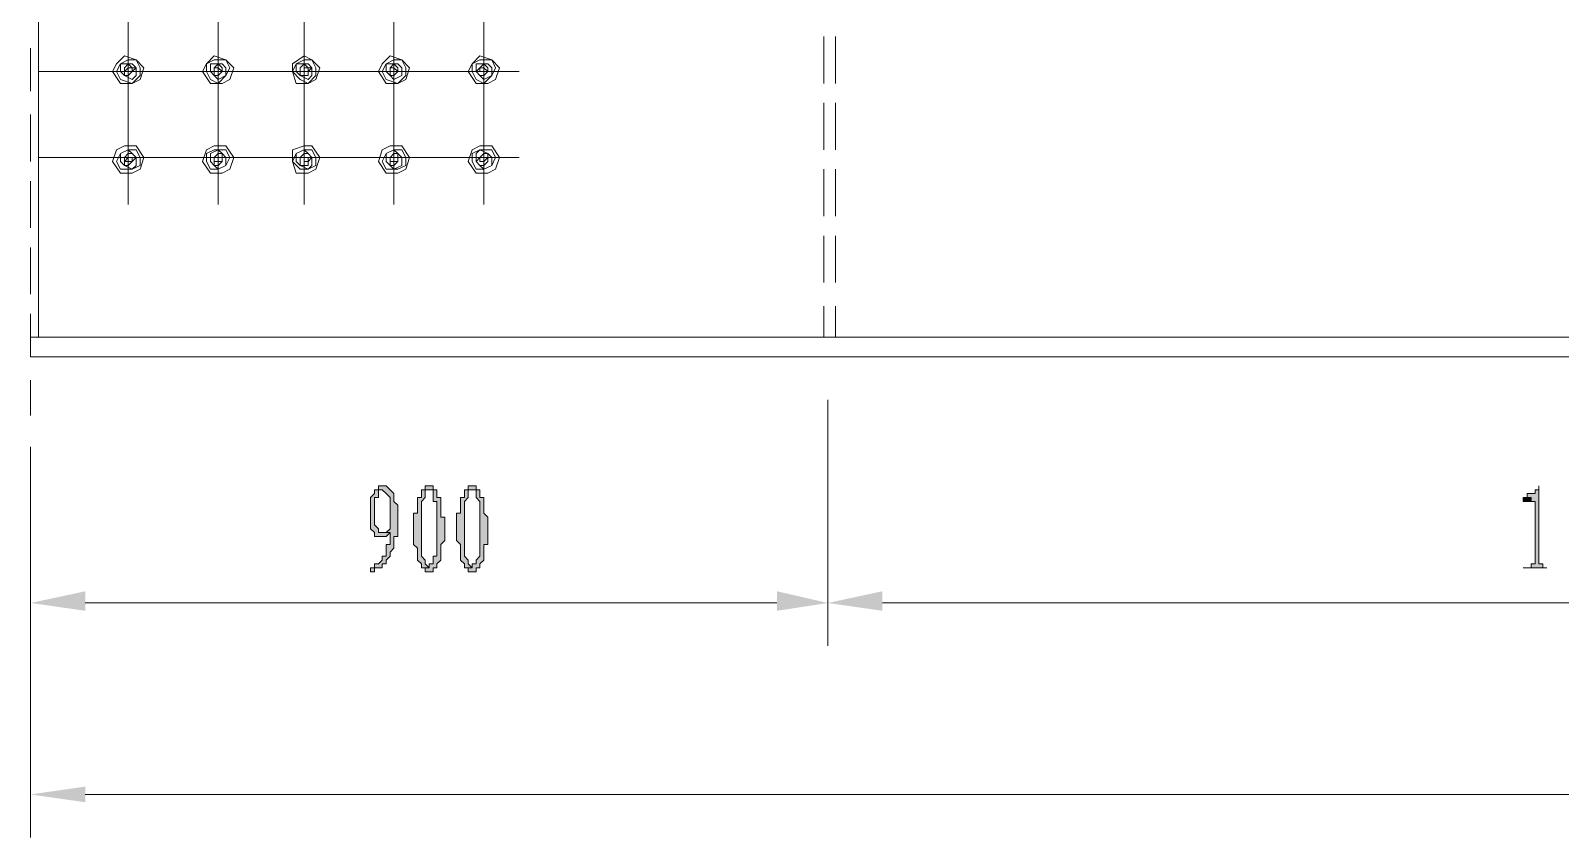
# Model space of a CAD drawing. Header units: millimetres. Extents: x 6 to 291, y 4 to 206.
# Drawn here: x 111.97 to 128.55, y 28.28 to 37.02 of the extents above; entities that cross this region are included whole.
import ezdxf

# ---------------------------------------------------------------- set-up
doc = ezdxf.new("R2010")
doc.units = ezdxf.units.MM
doc.layers.add('C00-00-00', color=7, linetype='Continuous')

msp = doc.modelspace()

# ---------------------------------------------------------------- hatches: boundary and pattern name
at = {"layer": 'C00-00-00'}
h = msp.add_hatch(color=256, dxfattribs=at)
h.dxf.hatch_style = 2
h.paths.add_polyline_path([(115.697, 32.046332), (115.697, 32.003999), (115.654666, 31.961665), (115.654666, 31.919332), (115.654666, 31.707665), (115.654666, 31.665332), (115.654666, 31.622999), (115.697, 31.580665), (115.697, 31.538332), (115.739333, 31.538332), (115.781666, 31.538332), (115.824, 31.538332), (115.866333, 31.580665), (115.781666, 31.580665), (115.739333, 31.580665), (115.739333, 31.622999), (115.697, 31.665332), (115.697, 31.961665), (115.739333, 31.961665), (115.739333, 32.003999), (115.739333, 32.046332), (115.781666, 32.046332)])
h = msp.add_hatch(color=256, dxfattribs=at)
h.dxf.hatch_style = 2
h.paths.add_polyline_path([(115.781668, 32.088674), (115.739335, 32.088674), (115.739335, 32.046341), (115.697002, 32.046341), (115.781668, 32.046341), (115.824002, 32.004008), (115.866335, 31.961674), (115.866335, 31.919341), (115.866335, 31.665341), (115.866335, 31.623008), (115.824002, 31.580674), (115.866335, 31.580674), (115.866335, 31.538341), (115.866335, 31.453674), (115.824002, 31.453674), (115.824002, 31.369008), (115.824002, 31.326674), (115.781668, 31.326674), (115.781668, 31.284341), (115.739335, 31.242008), (115.697002, 31.242008), (115.697002, 31.199674), (115.654668, 31.199674), (115.654668, 31.157341), (115.697002, 31.157341), (115.697002, 31.199674), (115.739335, 31.199674), (115.781668, 31.199674), (115.781668, 31.242008), (115.824002, 31.242008), (115.824002, 31.284341), (115.866335, 31.326674), (115.866335, 31.369008), (115.908668, 31.411341), (115.908668, 31.453674), (115.908668, 31.538341), (115.951002, 31.538341), (115.951002, 31.877008), (115.908668, 31.919341), (115.908668, 31.961674), (115.908668, 32.004008), (115.866335, 32.046341), (115.824002, 32.088674)])
h = msp.add_hatch(color=256, dxfattribs=at)
h.dxf.hatch_style = 2
h.paths.add_polyline_path([(116.205003, 32.046332), (116.205003, 32.003999), (116.205003, 31.961665), (116.16267, 31.961665), (116.16267, 31.919332), (116.16267, 31.876999), (116.16267, 31.792332), (116.120337, 31.792332), (116.120337, 31.453665), (116.16267, 31.411332), (116.16267, 31.368999), (116.16267, 31.326665), (116.16267, 31.284332), (116.205003, 31.241999), (116.205003, 31.199665), (116.28967, 31.199665), (116.247337, 31.241999), (116.247337, 31.284332), (116.205003, 31.326665), (116.205003, 31.411332), (116.205003, 31.453665), (116.205003, 31.792332), (116.205003, 31.834665), (116.205003, 31.919332), (116.247337, 31.961665), (116.247337, 32.003999), (116.247337, 32.046332), (116.28967, 32.046332)])
h = msp.add_hatch(color=256, dxfattribs=at)
h.dxf.hatch_style = 2
h.paths.add_polyline_path([(116.289664, 32.088674), (116.24733, 32.088674), (116.24733, 32.046341), (116.204997, 32.046341), (116.289664, 32.046341), (116.331997, 32.046341), (116.331997, 32.004008), (116.331997, 31.919341), (116.37433, 31.919341), (116.37433, 31.623008), (116.37433, 31.326674), (116.331997, 31.326674), (116.331997, 31.284341), (116.331997, 31.242008), (116.289664, 31.242008), (116.289664, 31.199674), (116.204997, 31.199674), (116.24733, 31.199674), (116.24733, 31.157341), (116.331997, 31.157341), (116.331997, 31.199674), (116.37433, 31.199674), (116.37433, 31.242008), (116.416664, 31.284341), (116.416664, 31.326674), (116.416664, 31.369008), (116.416664, 31.453674), (116.458997, 31.496008), (116.458997, 31.750008), (116.416664, 31.750008), (116.416664, 31.877008), (116.416664, 31.961674), (116.37433, 31.961674), (116.37433, 32.004008), (116.37433, 32.046341), (116.331997, 32.046341), (116.331997, 32.088674)])
h = msp.add_hatch(color=256, dxfattribs=at)
h.dxf.hatch_style = 2
h.paths.add_polyline_path([(116.670664, 32.046332), (116.670664, 32.003999), (116.670664, 31.961665), (116.628331, 31.961665), (116.628331, 31.919332), (116.628331, 31.876999), (116.628331, 31.792332), (116.585998, 31.792332), (116.585998, 31.495999), (116.628331, 31.453665), (116.628331, 31.411332), (116.628331, 31.368999), (116.628331, 31.326665), (116.628331, 31.284332), (116.670664, 31.241999), (116.670664, 31.199665), (116.755331, 31.199665), (116.712998, 31.241999), (116.712998, 31.284332), (116.670664, 31.326665), (116.670664, 31.453665), (116.670664, 31.792332), (116.670664, 31.919332), (116.712998, 31.961665), (116.712998, 32.003999), (116.712998, 32.046332), (116.755331, 32.046332)])
h = msp.add_hatch(color=256, dxfattribs=at)
h.dxf.hatch_style = 2
h.paths.add_polyline_path([(116.755333, 32.088674), (116.713, 32.088674), (116.713, 32.046341), (116.670666, 32.046341), (116.755333, 32.046341), (116.797666, 32.046341), (116.797666, 32.004008), (116.797666, 31.961674), (116.84, 31.919341), (116.84, 31.750008), (116.84, 31.707674), (116.84, 31.623008), (116.84, 31.538341), (116.84, 31.496008), (116.84, 31.326674), (116.797666, 31.284341), (116.797666, 31.242008), (116.755333, 31.242008), (116.755333, 31.199674), (116.670666, 31.199674), (116.713, 31.199674), (116.713, 31.157341), (116.797666, 31.157341), (116.797666, 31.199674), (116.84, 31.199674), (116.84, 31.242008), (116.882333, 31.284341), (116.882333, 31.326674), (116.882333, 31.369008), (116.882333, 31.453674), (116.924666, 31.453674), (116.924666, 31.750008), (116.882333, 31.792341), (116.882333, 31.877008), (116.882333, 31.919341), (116.882333, 31.961674), (116.84, 31.961674), (116.84, 32.004008), (116.84, 32.046341), (116.797666, 32.046341), (116.797666, 32.088674)])
h = msp.add_hatch(color=256, dxfattribs=at)
h.dxf.hatch_style = 2
h.paths.add_polyline_path([(128.312331, 32.088674), (128.312331, 32.046341), (128.269998, 32.046341), (128.269998, 32.004008), (128.227664, 32.004008), (128.185331, 32.004008), (128.185331, 31.961674), (128.142998, 31.961674), (128.227664, 31.961674), (128.227664, 31.919341), (128.269998, 31.919341), (128.269998, 31.877008), (128.269998, 31.242008), (128.227664, 31.242008), (128.227664, 31.199674), (128.142998, 31.199674), (128.396998, 31.199674), (128.354664, 31.199674), (128.354664, 31.242008), (128.312331, 31.242008)])
h = msp.add_hatch(color=256, dxfattribs=at)
h.dxf.hatch_style = 2
h.paths.add_polyline_path([(128.143002, 31.961663), (128.143002, 31.919337), (128.185336, 31.919337), (128.227671, 31.919337), (128.227671, 31.961663)])
h = msp.add_hatch(color=256, dxfattribs=at)
h.dxf.hatch_style = 2
h.paths.add_polyline_path([(115.824003, 31.580663), (115.781668, 31.580663), (115.866337, 31.580663)])
h = msp.add_hatch(color=256, dxfattribs=at)
h.dxf.hatch_style = 2
h.paths.add_polyline_path([(112.564334, 30.945672), (112.564334, 30.734009), (111.97167, 30.818661)])
h = msp.add_hatch(color=256, dxfattribs=at)
h.dxf.hatch_style = 2
h.paths.add_polyline_path([(120.057336, 30.945672), (120.057336, 30.734009), (120.607666, 30.818661)])
h = msp.add_hatch(color=256, dxfattribs=at)
h.dxf.hatch_style = 2
h.paths.add_polyline_path([(121.20033, 30.945672), (121.20033, 30.734009), (120.607666, 30.818661)])
h = msp.add_hatch(color=256, dxfattribs=at)
h.dxf.hatch_style = 2
h.paths.add_polyline_path([(112.564334, 28.829006), (112.564334, 28.659669), (111.97167, 28.744337)])

# ---------------------------------------------------------------- linework, layer by layer
at = {"layer": 'C00-00-00', "lineweight": 5}
for points in [[(112.05633, 49.31834), (112.05633, 33.697329)], [(111.97167, 36.830003), (111.97167, 36.364334)], [(113.030003, 36.872329), (113.030003, 36.322008)], [(114.003668, 36.872329), (114.003668, 36.322008)], [(114.934998, 36.872329), (114.934998, 36.322008)], [(115.908663, 36.872329), (115.908663, 36.322008)], [(116.882336, 36.872329), (116.882336, 36.322008)], [(120.565331, 36.956998), (120.565331, 36.449002)], [(120.692334, 36.956998), (120.692334, 36.449002)], [(112.733663, 36.575997), (113.326335, 36.575997)], [(113.707336, 36.575997), (114.3, 36.575997)], [(114.681001, 36.575997), (115.23133, 36.575997)], [(115.612331, 36.575997), (116.205003, 36.575997)], [(116.586004, 36.575997), (117.178668, 36.575997)], [(120.565331, 36.237339), (120.565331, 35.729343)], [(120.692334, 36.237339), (120.692334, 35.729343)], [(111.97167, 36.110328), (111.97167, 35.602333)], [(113.030003, 35.898665), (113.030003, 35.348343)], [(114.003668, 35.898665), (114.003668, 35.348343)], [(114.934998, 35.898665), (114.934998, 35.348343)], [(115.908663, 35.898665), (115.908663, 35.348343)], [(116.882336, 35.898665), (116.882336, 35.348343)], [(112.733663, 35.644675), (113.326335, 35.644675)], [(113.707336, 35.644675), (114.3, 35.644675)], [(114.681001, 35.644675), (115.23133, 35.644675)], [(115.612331, 35.644675), (116.205003, 35.644675)], [(116.586004, 35.644675), (117.178668, 35.644675)], [(120.565331, 35.517664), (120.565331, 35.009669)], [(120.692334, 35.517664), (120.692334, 35.009669)], [(111.97167, 35.390669), (111.97167, 34.882674)], [(111.97167, 34.67101), (111.97167, 34.162999)], [(120.565331, 34.798005), (120.565331, 34.29001)], [(120.692334, 34.798005), (120.692334, 34.29001)], [(120.565331, 34.036004), (120.565331, 33.697329)], [(120.692334, 34.036004), (120.692334, 33.697329)], [(111.97167, 33.951335), (111.97167, 33.485666)], [(111.97167, 33.697329), (255.989672, 33.697329)], [(111.97167, 33.485666), (111.97167, 33.697329)], [(111.97167, 33.485666), (255.989672, 33.485666)], [(111.97167, 33.231676), (111.97167, 32.850675)], [(120.607666, 33.019997), (120.607666, 30.353008)], [(111.97167, 32.512001), (111.97167, 30.353008)], [(120.607666, 32.512001), (120.607666, 30.353008)], [(120.057336, 30.818661), (112.564334, 30.818661)], [(121.20033, 30.818661), (136.863674, 30.818661)], [(111.97167, 30.353008), (111.97167, 28.278668)], [(255.524003, 28.744337), (112.564334, 28.744337)]]:
    msp.add_lwpolyline(points, dxfattribs=at)
at = {"layer": 'C00-00-00', "lineweight": 15}
for points in [[(113.030003, 35.136663), (113.030003, 47.625)], [(114.003668, 35.136663), (114.003668, 47.625)], [(114.934998, 35.136663), (114.934998, 47.625)], [(115.908663, 35.136663), (115.908663, 47.625)], [(116.882336, 35.136663), (116.882336, 47.625)], [(117.263337, 36.575997), (112.05633, 36.575997)], [(117.263337, 35.644675), (112.05633, 35.644675)]]:
    msp.add_lwpolyline(points, dxfattribs=at)
at = {"layer": 'C00-00-00', "lineweight": 5}
for points in [[(113.156998, 36.491329), (113.072331, 36.448995), (112.945331, 36.448995), (112.860665, 36.575995), (112.902998, 36.660662), (112.987665, 36.745329), (113.114665, 36.702995), (113.199331, 36.618329)], [(113.156998, 36.533671), (113.072331, 36.449004), (112.945331, 36.491338), (112.902998, 36.576004), (112.945331, 36.660671), (113.029998, 36.703004), (113.114665, 36.703004), (113.156998, 36.618338)], [(113.114664, 36.533671), (113.07233, 36.491338), (112.987664, 36.533671), (112.94533, 36.576004), (112.94533, 36.660671), (113.029997, 36.660671), (113.07233, 36.660671), (113.114664, 36.618338)], [(113.072329, 36.575997), (113.029996, 36.533664), (112.987663, 36.533664), (112.987663, 36.575997), (112.987663, 36.618331), (113.029996, 36.660664), (113.072329, 36.618331), (113.114663, 36.618331)], [(114.130663, 36.491329), (114.045996, 36.448995), (113.918996, 36.448995), (113.834329, 36.575995), (113.876663, 36.660662), (113.961329, 36.745329), (114.088329, 36.702995), (114.172996, 36.618329)], [(114.088337, 36.533671), (114.00367, 36.449004), (113.919003, 36.491338), (113.87667, 36.576004), (113.87667, 36.660671), (113.961337, 36.703004), (114.088337, 36.703004), (114.13067, 36.618338)], [(114.088337, 36.533671), (114.00367, 36.491338), (113.961337, 36.533671), (113.919003, 36.576004), (113.919003, 36.660671), (114.00367, 36.660671), (114.046003, 36.660671), (114.088337, 36.618338)], [(114.046002, 36.575997), (114.003669, 36.533664), (113.961336, 36.533664), (113.961336, 36.575997), (113.961336, 36.618331), (114.003669, 36.660664), (114.046002, 36.618331)], [(115.062001, 36.491329), (114.977335, 36.448995), (114.850335, 36.448995), (114.808001, 36.575995), (114.808001, 36.660662), (114.935001, 36.745329), (115.019668, 36.702995), (115.104335, 36.618329)], [(115.062001, 36.533671), (114.977335, 36.449004), (114.892668, 36.491338), (114.808001, 36.576004), (114.850335, 36.660671), (114.935001, 36.703004), (115.019668, 36.703004), (115.062001, 36.618338)], [(115.019667, 36.533671), (114.977334, 36.491338), (114.892667, 36.533671), (114.850334, 36.576004), (114.850334, 36.660671), (114.935, 36.660671), (114.977334, 36.660671), (115.019667, 36.618338)], [(114.977333, 36.575997), (114.977333, 36.533664), (114.892666, 36.533664), (114.892666, 36.575997), (114.892666, 36.618331), (114.934999, 36.660664), (114.977333, 36.618331), (115.019666, 36.618331)], [(116.035666, 36.491329), (115.950999, 36.448995), (115.823999, 36.448995), (115.739333, 36.575995), (115.781666, 36.660662), (115.866333, 36.745329), (115.993333, 36.702995), (116.077999, 36.618329)], [(116.035666, 36.533671), (115.950999, 36.449004), (115.823999, 36.491338), (115.781666, 36.576004), (115.823999, 36.660671), (115.908666, 36.703004), (115.993333, 36.703004), (116.035666, 36.618338)], [(115.993332, 36.533671), (115.908665, 36.491338), (115.866332, 36.533671), (115.823998, 36.576004), (115.823998, 36.660671), (115.908665, 36.660671), (115.950998, 36.660671), (115.993332, 36.618338)], [(115.950997, 36.575997), (115.908664, 36.533664), (115.866331, 36.533664), (115.866331, 36.575997), (115.866331, 36.618331), (115.908664, 36.660664), (115.950997, 36.618331)], [(117.009331, 36.491329), (116.924664, 36.448995), (116.797664, 36.448995), (116.712997, 36.575995), (116.755331, 36.660662), (116.839997, 36.745329), (116.966997, 36.702995), (117.051664, 36.618329)], [(116.966997, 36.533671), (116.88233, 36.449004), (116.797663, 36.491338), (116.75533, 36.576004), (116.75533, 36.660671), (116.839997, 36.703004), (116.966997, 36.703004), (117.00933, 36.618338)], [(116.966997, 36.533671), (116.88233, 36.491338), (116.839997, 36.533671), (116.797663, 36.576004), (116.797663, 36.660671), (116.839997, 36.660671), (116.924663, 36.660671), (116.966997, 36.618338)], [(116.92467, 36.575997), (116.882337, 36.533664), (116.840003, 36.533664), (116.79767, 36.575997), (116.840003, 36.618331), (116.882337, 36.660664), (116.92467, 36.618331)], [(113.072329, 36.575997), (113.030003, 36.575997), (112.987669, 36.575997), (113.030003, 36.61834), (113.072329, 36.61834)], [(114.046002, 36.575997), (114.003669, 36.575997), (113.961336, 36.575997), (113.961336, 36.618331), (114.003669, 36.618331)], [(114.977333, 36.575997), (114.934998, 36.575997), (114.934998, 36.61834), (114.977333, 36.61834)], [(115.950997, 36.575997), (115.908664, 36.575997), (115.866331, 36.575997), (115.866331, 36.618331), (115.908664, 36.618331)], [(116.882336, 36.575997), (116.840003, 36.575997), (116.840003, 36.618331), (116.882336, 36.618331), (116.924669, 36.575997)], [(113.156998, 35.517664), (113.072331, 35.475331), (112.945331, 35.475331), (112.860665, 35.602331), (112.902998, 35.729331), (112.987665, 35.771664), (113.114665, 35.771664), (113.199331, 35.644664)], [(113.156998, 35.560006), (113.072331, 35.517673), (112.945331, 35.517673), (112.902998, 35.60234), (112.945331, 35.687006), (113.029998, 35.72934), (113.114665, 35.72934), (113.156998, 35.644673)], [(113.114664, 35.560006), (113.07233, 35.517673), (112.987664, 35.560006), (112.94533, 35.60234), (112.94533, 35.687006), (113.029997, 35.72934), (113.07233, 35.687006), (113.114664, 35.644673)], [(113.072329, 35.602333), (113.029996, 35.559999), (112.987663, 35.559999), (112.987663, 35.602333), (112.987663, 35.644666), (113.029996, 35.686999), (113.072329, 35.686999), (113.114663, 35.644666)], [(113.072329, 35.602333), (113.029996, 35.602333), (112.987663, 35.602333), (113.029996, 35.644666), (113.072329, 35.644666)], [(114.130663, 35.517664), (114.045996, 35.475331), (113.918996, 35.475331), (113.834329, 35.602331), (113.876663, 35.729331), (113.961329, 35.771664), (114.088329, 35.771664), (114.172996, 35.644664)], [(114.088337, 35.560006), (114.00367, 35.517673), (113.919003, 35.517673), (113.87667, 35.60234), (113.87667, 35.687006), (113.961337, 35.72934), (114.088337, 35.72934), (114.13067, 35.644673)], [(114.088337, 35.560006), (114.00367, 35.517673), (113.961337, 35.560006), (113.919003, 35.60234), (113.919003, 35.687006), (114.00367, 35.72934), (114.046003, 35.687006), (114.088337, 35.644673)], [(114.046002, 35.602333), (114.003669, 35.559999), (113.961336, 35.559999), (113.961336, 35.602333), (113.961336, 35.644666), (114.003669, 35.686999), (114.046002, 35.686999), (114.046002, 35.644666)], [(114.046002, 35.602333), (114.003669, 35.602333), (113.961336, 35.602333), (113.961336, 35.644666), (114.003669, 35.644666), (114.046002, 35.644666)], [(115.062001, 35.517664), (114.977335, 35.475331), (114.850335, 35.475331), (114.808001, 35.602331), (114.808001, 35.729331), (114.935001, 35.771664), (115.019668, 35.771664), (115.104335, 35.644664)], [(115.062001, 35.560006), (114.977335, 35.517673), (114.892668, 35.517673), (114.808001, 35.60234), (114.850335, 35.687006), (114.935001, 35.72934), (115.019668, 35.72934), (115.062001, 35.644673)], [(115.019667, 35.560006), (114.977334, 35.517673), (114.892667, 35.560006), (114.850334, 35.60234), (114.850334, 35.687006), (114.935, 35.72934), (114.977334, 35.687006), (115.019667, 35.644673)], [(114.977333, 35.602333), (114.977333, 35.559999), (114.892666, 35.559999), (114.892666, 35.602333), (114.892666, 35.644666), (114.934999, 35.686999), (114.977333, 35.686999), (115.019666, 35.644666)], [(114.977333, 35.602333), (114.934999, 35.602333), (114.934999, 35.644666), (114.977333, 35.644666)], [(116.035666, 35.517664), (115.950999, 35.475331), (115.823999, 35.475331), (115.739333, 35.602331), (115.781666, 35.729331), (115.866333, 35.771664), (115.993333, 35.771664), (116.077999, 35.644664)], [(116.035666, 35.560006), (115.950999, 35.517673), (115.823999, 35.517673), (115.781666, 35.60234), (115.823999, 35.687006), (115.908666, 35.72934), (115.993333, 35.72934), (116.035666, 35.644673)], [(115.993332, 35.560006), (115.908665, 35.517673), (115.866332, 35.560006), (115.823998, 35.60234), (115.823998, 35.687006), (115.908665, 35.72934), (115.950998, 35.687006), (115.993332, 35.644673)], [(115.950997, 35.602333), (115.908664, 35.559999), (115.866331, 35.559999), (115.866331, 35.602333), (115.866331, 35.644666), (115.908664, 35.686999), (115.950997, 35.686999), (115.950997, 35.644666)], [(115.950997, 35.602333), (115.908664, 35.602333), (115.866331, 35.602333), (115.866331, 35.644666), (115.908664, 35.644666), (115.950997, 35.644666)], [(117.009331, 35.517664), (116.924664, 35.475331), (116.797664, 35.475331), (116.712997, 35.602331), (116.755331, 35.729331), (116.839997, 35.771664), (116.966997, 35.771664), (117.051664, 35.644664)], [(116.966997, 35.560006), (116.88233, 35.517673), (116.797663, 35.517673), (116.75533, 35.60234), (116.75533, 35.687006), (116.839997, 35.72934), (116.966997, 35.72934), (117.00933, 35.644673)], [(116.966997, 35.560006), (116.88233, 35.517673), (116.839997, 35.560006), (116.797663, 35.60234), (116.797663, 35.687006), (116.839997, 35.72934), (116.924663, 35.687006), (116.966997, 35.644673)], [(116.92467, 35.602333), (116.882337, 35.559999), (116.840003, 35.559999), (116.79767, 35.602333), (116.840003, 35.644666), (116.882337, 35.686999), (116.92467, 35.686999), (116.92467, 35.644666)], [(116.882336, 35.602333), (116.840003, 35.602333), (116.840003, 35.644666), (116.882336, 35.644666), (116.924669, 35.644666)]]:
    msp.add_lwpolyline(points, close=True, dxfattribs=at)
at = {"layer": 'C00-00-00', "lineweight": 13}
for points in [[(115.697, 32.046332), (115.697, 32.003999), (115.654666, 31.961665), (115.654666, 31.919332), (115.654666, 31.707665), (115.654666, 31.665332), (115.654666, 31.622999), (115.697, 31.580665), (115.697, 31.538332), (115.739333, 31.538332), (115.781666, 31.538332), (115.824, 31.538332), (115.866333, 31.580665), (115.781666, 31.580665), (115.739333, 31.580665), (115.739333, 31.622999), (115.697, 31.665332), (115.697, 31.961665), (115.739333, 31.961665), (115.739333, 32.003999), (115.739333, 32.046332), (115.781666, 32.046332)], [(115.781668, 32.088674), (115.739335, 32.088674), (115.739335, 32.046341), (115.697002, 32.046341), (115.781668, 32.046341), (115.824002, 32.004008), (115.866335, 31.961674), (115.866335, 31.919341), (115.866335, 31.665341), (115.866335, 31.623008), (115.824002, 31.580674), (115.866335, 31.580674), (115.866335, 31.538341), (115.866335, 31.453674), (115.824002, 31.453674), (115.824002, 31.369008), (115.824002, 31.326674), (115.781668, 31.326674), (115.781668, 31.284341), (115.739335, 31.242008), (115.697002, 31.242008), (115.697002, 31.199674), (115.654668, 31.199674), (115.654668, 31.157341), (115.697002, 31.157341), (115.697002, 31.199674), (115.739335, 31.199674), (115.781668, 31.199674), (115.781668, 31.242008), (115.824002, 31.242008), (115.824002, 31.284341), (115.866335, 31.326674), (115.866335, 31.369008), (115.908668, 31.411341), (115.908668, 31.453674), (115.908668, 31.538341), (115.951002, 31.538341), (115.951002, 31.877008), (115.908668, 31.919341), (115.908668, 31.961674), (115.908668, 32.004008), (115.866335, 32.046341), (115.824002, 32.088674)], [(116.205003, 32.046332), (116.205003, 32.003999), (116.205003, 31.961665), (116.16267, 31.961665), (116.16267, 31.919332), (116.16267, 31.876999), (116.16267, 31.792332), (116.120337, 31.792332), (116.120337, 31.453665), (116.16267, 31.411332), (116.16267, 31.368999), (116.16267, 31.326665), (116.16267, 31.284332), (116.205003, 31.241999), (116.205003, 31.199665), (116.28967, 31.199665), (116.247337, 31.241999), (116.247337, 31.284332), (116.205003, 31.326665), (116.205003, 31.411332), (116.205003, 31.453665), (116.205003, 31.792332), (116.205003, 31.834665), (116.205003, 31.919332), (116.247337, 31.961665), (116.247337, 32.003999), (116.247337, 32.046332), (116.28967, 32.046332)], [(116.289664, 32.088674), (116.24733, 32.088674), (116.24733, 32.046341), (116.204997, 32.046341), (116.289664, 32.046341), (116.331997, 32.046341), (116.331997, 32.004008), (116.331997, 31.919341), (116.37433, 31.919341), (116.37433, 31.623008), (116.37433, 31.326674), (116.331997, 31.326674), (116.331997, 31.284341), (116.331997, 31.242008), (116.289664, 31.242008), (116.289664, 31.199674), (116.204997, 31.199674), (116.24733, 31.199674), (116.24733, 31.157341), (116.331997, 31.157341), (116.331997, 31.199674), (116.37433, 31.199674), (116.37433, 31.242008), (116.416664, 31.284341), (116.416664, 31.326674), (116.416664, 31.369008), (116.416664, 31.453674), (116.458997, 31.496008), (116.458997, 31.750008), (116.416664, 31.750008), (116.416664, 31.877008), (116.416664, 31.961674), (116.37433, 31.961674), (116.37433, 32.004008), (116.37433, 32.046341), (116.331997, 32.046341), (116.331997, 32.088674)], [(116.670664, 32.046332), (116.670664, 32.003999), (116.670664, 31.961665), (116.628331, 31.961665), (116.628331, 31.919332), (116.628331, 31.876999), (116.628331, 31.792332), (116.585998, 31.792332), (116.585998, 31.495999), (116.628331, 31.453665), (116.628331, 31.411332), (116.628331, 31.368999), (116.628331, 31.326665), (116.628331, 31.284332), (116.670664, 31.241999), (116.670664, 31.199665), (116.755331, 31.199665), (116.712998, 31.241999), (116.712998, 31.284332), (116.670664, 31.326665), (116.670664, 31.453665), (116.670664, 31.792332), (116.670664, 31.919332), (116.712998, 31.961665), (116.712998, 32.003999), (116.712998, 32.046332), (116.755331, 32.046332)], [(116.755333, 32.088674), (116.713, 32.088674), (116.713, 32.046341), (116.670666, 32.046341), (116.755333, 32.046341), (116.797666, 32.046341), (116.797666, 32.004008), (116.797666, 31.961674), (116.84, 31.919341), (116.84, 31.750008), (116.84, 31.707674), (116.84, 31.623008), (116.84, 31.538341), (116.84, 31.496008), (116.84, 31.326674), (116.797666, 31.284341), (116.797666, 31.242008), (116.755333, 31.242008), (116.755333, 31.199674), (116.670666, 31.199674), (116.713, 31.199674), (116.713, 31.157341), (116.797666, 31.157341), (116.797666, 31.199674), (116.84, 31.199674), (116.84, 31.242008), (116.882333, 31.284341), (116.882333, 31.326674), (116.882333, 31.369008), (116.882333, 31.453674), (116.924666, 31.453674), (116.924666, 31.750008), (116.882333, 31.792341), (116.882333, 31.877008), (116.882333, 31.919341), (116.882333, 31.961674), (116.84, 31.961674), (116.84, 32.004008), (116.84, 32.046341), (116.797666, 32.046341), (116.797666, 32.088674)], [(128.312331, 32.088674), (128.312331, 32.046341), (128.269998, 32.046341), (128.269998, 32.004008), (128.227664, 32.004008), (128.185331, 32.004008), (128.185331, 31.961674), (128.142998, 31.961674), (128.227664, 31.961674), (128.227664, 31.919341), (128.269998, 31.919341), (128.269998, 31.877008), (128.269998, 31.242008), (128.227664, 31.242008), (128.227664, 31.199674), (128.142998, 31.199674), (128.396998, 31.199674), (128.354664, 31.199674), (128.354664, 31.242008), (128.312331, 31.242008)], [(128.143002, 31.961663), (128.143002, 31.919337), (128.185336, 31.919337), (128.227671, 31.919337), (128.227671, 31.961663)], [(115.824003, 31.580663), (115.781668, 31.580663), (115.866337, 31.580663)]]:
    msp.add_lwpolyline(points, close=True, dxfattribs=at)

doc.saveas('drawing.dxf')
